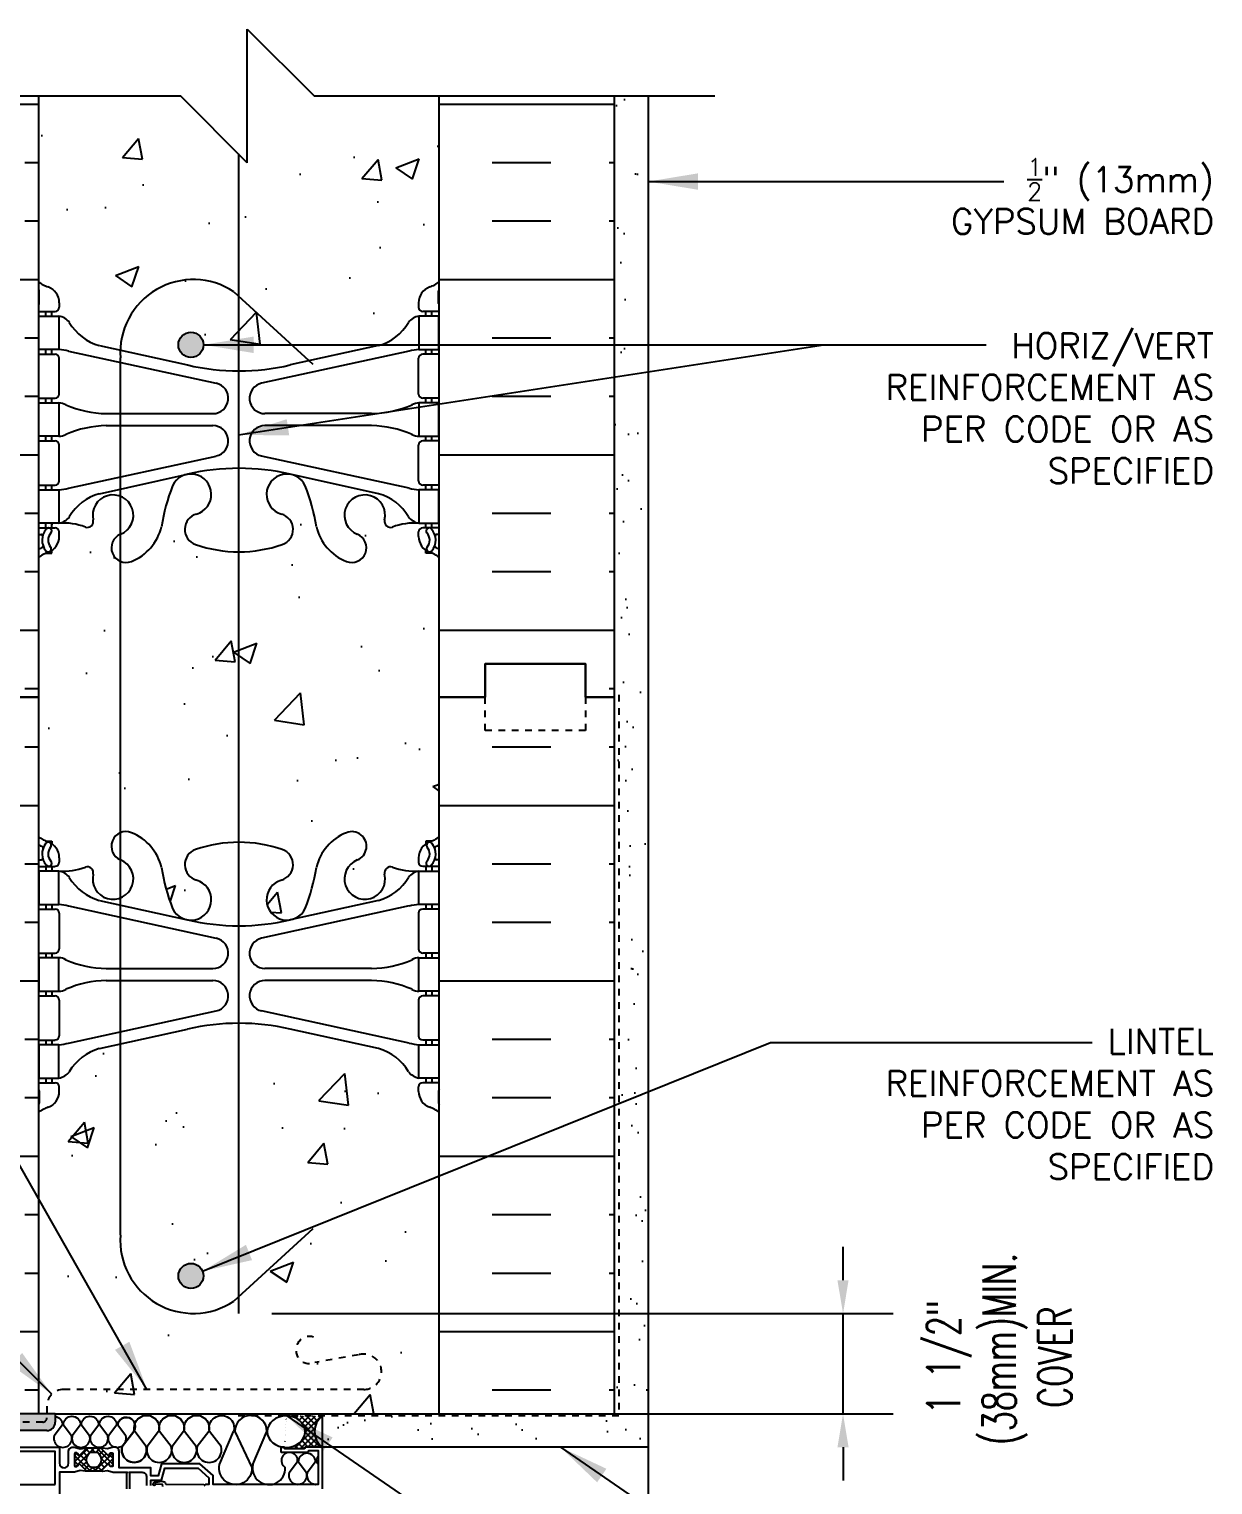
# Model space of a CAD drawing. Header units: inches. Extents: x 2794 to 3003, y 375 to 415.
# Drawn here: x 2805.12 to 2822.85, y 393.24 to 415.03 of the extents above; entities that cross this region are included whole.
import ezdxf

# ---------------------------------------------------------------- set-up
doc = ezdxf.new("R2010")
doc.units = ezdxf.units.IN
doc.header["$LTSCALE"] = 0.5
doc.header["$MEASUREMENT"] = 0
doc.linetypes.add('DASHED2', pattern=[0.375, 0.25, -0.125])
doc.linetypes.add('HIDDEN2', pattern=[0.1875, 0.125, -0.0625])
doc.layers.get('Defpoints').update_dxf_attribs({"linetype": 'CONTINUOUS'})
for name, color, linetype in [('HATCH', 12, 'CONTINUOUS'), ('LINE18', 9, 'CONTINUOUS'), ('line25', 2, 'CONTINUOUS'), ('LINE50', 5, 'CONTINUOUS'), ('LINE65', 3, 'CONTINUOUS'), ('LINE9', 9, 'CONTINUOUS'), ('TEXT', 4, 'CONTINUOUS'), ('Web_Edge', 9, 'CONTINUOUS')]:
    doc.layers.add(name, color=color, linetype=linetype)
doc.styles.add('DIM', font='romans.shx', dxfattribs={"width": 0.7})
doc.styles.get("Standard").update_dxf_attribs({"font": 'romans.shx'})
doc.dimstyles.new('ext_12', dxfattribs={"dimscale": 12, "dimtxt": 0.09375, "dimasz": 0.09375, "dimexe": 0.09375, "dimexo": 0.0625, "dimgap": 0.0625, "dimtad": 1, "dimdec": 1, "dimzin": 3, "dimdsep": 46, "dimlunit": 4, "dimtxsty": 'DIM', "dimcen": 0.09, "dimdle": 0.09375, "dimclrt": 4, "dimadec": 0, "dimazin": 0, "dimtfac": 1, "dimtdec": 1, "dimtmove": 2, "dimatfit": 3, "dimfxl": 1, "dimfrac": 2, "dimtolj": 1, "dimtzin": 0, "dimarcsym": 0})
doc.dimstyles.new('ext_8', dxfattribs={"dimscale": 8, "dimtxt": 0.09375, "dimasz": 0.09375, "dimexe": 0.09375, "dimexo": 0.0625, "dimgap": 0.0625, "dimtad": 1, "dimdec": 1, "dimzin": 3, "dimdsep": 46, "dimlunit": 4, "dimtxsty": 'DIM', "dimcen": 0.09, "dimdle": 0.09375, "dimclrt": 4, "dimadec": 0, "dimazin": 0, "dimtfac": 1, "dimtdec": 1, "dimtmove": 2, "dimatfit": 3, "dimfxl": 1, "dimfrac": 2, "dimtolj": 1, "dimtzin": 0, "dimarcsym": 0})
pattern_1 = [(0, (-0.1924, -16.5897), (0, 2.625), []), (0, (-0.1924, -15.7147), (0, 2.625), [0.875, -0.875]), (0, (-0.1924, -14.8397), (0, 2.625), [0.875, -0.875])]

# ---------------------------------------------------------------- blocks, each defined once
blk = doc.blocks.new('*D2')
at = {"layer": 'Defpoints', "color": 0, "transparency": 16777216}
for p in [(2808.259, 395.804), (2817.311, 395.804), (2811.328, 394.304)]:
    blk.add_point(p, dxfattribs=at)
at = {"layer": 'TEXT', "color": 0, "lineweight": -2, "transparency": 16777216}
for p, q in [((2817.311, 396.304), (2817.311, 396.804)), ((2808.759, 395.804), (2818.061, 395.804)), ((2817.311, 394.304), (2817.311, 395.804)), ((2811.828, 394.304), (2818.061, 394.304)), ((2817.311, 393.804), (2817.311, 393.304))]:
    blk.add_line(p, q, dxfattribs=at)
at = {"layer": 'TEXT', "color": 0, "transparency": 16777216}
for points in [[(2817.227, 396.304), (2817.394, 396.304), (2817.311, 395.804)], [(2817.227, 393.804), (2817.394, 393.804), (2817.311, 394.304)]]:
    blk.add_solid(points, dxfattribs=at)
at = {"layer": 'TEXT', "color": 4, "transparency": 16777216, "insert": (2819.649, 395.152), "char_height": 0.5, "attachment_point": 5, "rotation": 90, "style": 'DIM'}
blk.add_mtext('\\A1;1 1/2" \\P (38mm)MIN. \\PCOVER', dxfattribs=at)

msp = doc.modelspace()

# ---------------------------------------------------------------- hatches: boundary and pattern name
at = {"layer": 'HATCH'}
h = msp.add_hatch(dxfattribs=at)
h.set_pattern_fill('AR-CONC', color=256, scale=0.5)
h.set_pattern_definition([(50, (0, 0), (3.586301, -0.3137607), [0.375, -4.125]), (355, (0, 0), (-0.6937567, 3.7609607), [0.3, -3.3]), (100.45144, (0.299, -0.026), (2.8925442, 3.4472), [0.318701, -3.5057106]), (46.1842, (0, 1), (5.3362067, -0.8275964), [0.5625, -6.1875]), (96.63564, (0.4447, 0.931), (4.67331, 4.870593), [0.478052, -5.258569]), (351.18416, (0, 1), (4.67331, 4.870593), [0.45, -4.95]), (21, (0.5, 0.75), (2.9845353, -2.0130945), [0.375, -4.125]), (326, (0.5, 0.75), (1.2165767, 3.62575), [0.3, -3.3]), (71.45144, (0.7487, 0.5822), (4.201112, 1.6126558), [0.318701, -3.5057106]), (37.5, (0, 0), (0.0607993, 1.66446927), [0, -3.26, 0, -3.35, 0, -3.3125]), (7.5, (0, 0), (1.3153477, 1.9720586), [0, -1.91, 0, -3.185, 0, -1.2625]), (327.5, (-1.115, 0), (2.6691122, -0.11277436), [0, -1.25, 0, -3.9, 0, -5.175]), (317.5, (-1.615, 0), (2.9159308, 0.500525), [0, -1.625, 0, -2.59, 0, -3.675])])
h.paths.add_polyline_path([(2811.266, 398.816, 0.082415), (2811.122, 398.895, -0.317837), (2810.956, 399.13), (2810.956, 399.198, -0.414214), (2811.018, 399.26), (2811.066, 399.26), (2811.066, 399.33), (2810.961, 399.33, -0.188973), (2810.805, 399.425, 0.196323), (2810.356, 399.771), (2809.034, 400.062, 0.057795), (2808.266, 400.151, 0.057795), (2807.498, 400.062), (2806.176, 399.771, 0.196323), (2805.727, 399.425, -0.188973), (2805.571, 399.33), (2805.466, 399.33), (2805.466, 399.26), (2805.513, 399.26, -0.414214), (2805.576, 399.198), (2805.576, 399.13, -0.317837), (2805.409, 398.895, 0.082415), (2805.266, 398.816), (2805.266, 394.304), (2805.516, 394.304), (2811.266, 394.304)])
h.paths.add_polyline_path([(2811.266, 405.034), (2811.266, 407.123, 0.064398), (2811.156, 407.189), (2811.066, 407.189), (2811.066, 407.231, -0.249069), (2810.956, 407.438), (2810.956, 407.506, -0.414214), (2811.018, 407.568), (2811.066, 407.568), (2811.066, 407.638), (2810.961, 407.638, 0.10046), (2810.567, 407.581, -0.601435), (2810.447, 407.686, 2.182095), (2810.037, 407.473, -1), (2809.874, 407.064, -0.24438), (2809.426, 407.585, 0.053157), (2809.26, 408.199, 1.553132), (2808.901, 407.775, -0.735593), (2808.914, 407.317, -0.082755), (2808.266, 407.209, -0.082755), (2807.617, 407.317, -0.735593), (2807.63, 407.775, 1.553132), (2807.272, 408.199, 0.053157), (2807.106, 407.585, -0.24438), (2806.657, 407.064, -1), (2806.494, 407.473, 2.182095), (2806.084, 407.686, -0.601435), (2805.964, 407.581, 0.10046), (2805.571, 407.638), (2805.466, 407.638), (2805.466, 407.568), (2805.513, 407.568, -0.414214), (2805.576, 407.506), (2805.576, 407.438, -0.249069), (2805.466, 407.231), (2805.466, 407.189), (2805.376, 407.189, 0.064398), (2805.266, 407.123), (2805.266, 405.034), (2805.266, 402.945, 0.064398), (2805.376, 402.879), (2805.466, 402.879), (2805.466, 402.837, -0.249069), (2805.576, 402.63), (2805.576, 402.563, -0.414214), (2805.513, 402.5), (2805.466, 402.5), (2805.466, 402.43), (2805.571, 402.43, 0.10046), (2805.964, 402.488, -0.601435), (2806.084, 402.383, 2.182095), (2806.494, 402.596, -1), (2806.657, 403.004, -0.24438), (2807.106, 402.483, 0.053157), (2807.272, 401.869, 1.553132), (2807.63, 402.294, -0.735593), (2807.617, 402.752, -0.082755), (2808.266, 402.86, -0.082755), (2808.914, 402.752, -0.735593), (2808.901, 402.294, 1.553132), (2809.26, 401.869, 0.053157), (2809.426, 402.483, -0.24438), (2809.874, 403.004, -1), (2810.037, 402.596, 2.182095), (2810.447, 402.383, -0.601435), (2810.567, 402.488, 0.10046), (2810.961, 402.43), (2811.066, 402.43), (2811.066, 402.5), (2811.018, 402.5, -0.414214), (2810.956, 402.563), (2810.956, 402.63, -0.249069), (2811.066, 402.837), (2811.066, 402.879), (2811.156, 402.879, 0.064398), (2811.266, 402.945)])
h.paths.add_polyline_path([(2811.266, 414.034), (2809.391, 414.034), (2808.391, 415.034), (2808.391, 413.034), (2807.391, 414.034), (2805.266, 414.034), (2805.266, 411.253, 0.082415), (2805.409, 411.174, -0.317837), (2805.576, 410.938), (2805.576, 410.871, -0.414214), (2805.513, 410.808), (2805.466, 410.808), (2805.466, 410.738), (2805.571, 410.738, -0.188973), (2805.727, 410.643, 0.196323), (2806.176, 410.297), (2807.498, 410.006, 0.057795), (2808.266, 409.917, 0.057795), (2809.034, 410.006), (2810.356, 410.297, 0.196323), (2810.805, 410.643, -0.188973), (2810.961, 410.738), (2811.066, 410.738), (2811.066, 410.808), (2811.018, 410.808, -0.414214), (2810.956, 410.871), (2810.956, 410.938, -0.317837), (2811.122, 411.174, 0.082415), (2811.266, 411.253)])
h = msp.add_hatch(dxfattribs=at)
h.set_pattern_fill('AR-SAND', color=256, scale=0.05)
h.set_pattern_definition([(37.5, (0, 0), (-0.003149668, 0.0963411885), [0, -0.076, 0, -0.085, 0, -0.08125]), (7.5, (0, 0), (0.088488835, 0.141107303), [0, -0.041, 0, -0.0685, 0, -0.02625]), (327.5, (-0.0615, 0), (0.155707093, 0.0002829527), [0, -0.025, 0, -0.09, 0, -0.1175]), (317.5, (-0.0615, 0), (0.15030633, 0.043883778), [0, -0.0125, 0, -0.059, 0, -0.0675])])
h.paths.add_polyline_path([(2802.516, 414.034), (2802.391, 414.034), (2802.391, 394.054), (2805.391, 394.054, 0.414214), (2805.516, 394.179), (2805.516, 394.304), (2805.391, 394.304), (2805.391, 394.242, -0.414214), (2805.328, 394.179), (2802.516, 394.179)])
h.paths.add_polyline_path([(2802.641, 405.034), (2802.641, 414.034), (2802.516, 414.034), (2802.516, 394.179), (2805.328, 394.179, 0.414214), (2805.391, 394.242), (2805.391, 394.304), (2805.266, 394.304), (2802.641, 394.304)], flags=17)
h = msp.add_hatch(dxfattribs=at)
h.set_pattern_fill('INSUL', color=256, scale=7, style=0)
h.set_pattern_definition(pattern_1)
h.paths.add_polyline_path([(2802.641, 405.034), (2803.078, 405.034), (2803.078, 405.534), (2804.578, 405.534), (2804.578, 405.034), (2805.266, 405.034), (2805.266, 410.945, -0.268005), (2805.276, 410.928), (2805.276, 411.114), (2805.276, 411.114, 0.267087), (2805.266, 411.131), (2805.266, 414.034), (2802.641, 414.034)])
h.paths.add_polyline_path([(2811.266, 405.034), (2811.516, 405.034), (2811.953, 405.034), (2811.953, 405.534), (2813.453, 405.534), (2813.453, 405.034), (2813.891, 405.034), (2813.891, 414.034), (2811.266, 414.034), (2811.266, 411.097, -0.268005), (2811.256, 411.114), (2811.256, 410.928), (2811.256, 410.928, 0.26755), (2811.266, 410.911)])
h = msp.add_hatch(dxfattribs=at)
h.set_pattern_fill('AR-SAND', color=256, scale=0.5)
h.set_pattern_definition([(37.5, (85.1276, -147.0839), (-0.03149668, 0.96341188), [0, -0.76, 0, -0.85, 0, -0.8125]), (7.5, (85.1276, -147.0839), (0.88488835, 1.41107303), [0, -0.41, 0, -0.685, 0, -0.2625]), (327.5, (84.5126, -147.0839), (1.55707093, 0.00282953), [0, -0.25, 0, -0.9, 0, -1.175]), (317.5, (84.5126, -147.0839), (1.5030633, 0.4388378), [0, -0.125, 0, -0.59, 0, -0.675])])
h.paths.add_polyline_path([(2814.391, 394.304), (2813.891, 394.304), (2809.516, 394.304), (2809.516, 393.805), (2814.391, 393.804)])
h.paths.add_polyline_path([(2814.391, 414.034), (2813.891, 414.034), (2813.891, 405.034), (2813.891, 395.804), (2813.891, 394.304), (2814.391, 394.304)])
h = msp.add_hatch(dxfattribs=at)
h.set_pattern_fill('INSUL', color=256, scale=7, style=0)
h.set_pattern_definition(pattern_1)
edge = h.paths.add_edge_path()
edge.add_arc((2805.256, 398.954), 0.02, 0, 60.012, ccw=False)
edge.add_line((2805.276, 398.954), (2805.276, 399.14))
edge.add_line((2805.276, 399.14), (2805.276, 399.14))
edge.add_arc((2805.256, 399.14), 0.02, 0.1945, 60.012)
edge.add_line((2805.266, 399.158), (2805.266, 405.034))
edge.add_line((2805.266, 405.034), (2804.578, 405.034))
edge.add_line((2804.578, 405.034), (2804.578, 404.534))
edge.add_line((2804.578, 404.534), (2803.078, 404.534))
edge.add_line((2803.078, 404.534), (2803.078, 405.034))
edge.add_line((2803.078, 405.034), (2802.641, 405.034))
edge.add_line((2802.641, 405.034), (2802.641, 394.304))
edge.add_line((2802.641, 394.304), (2805.266, 394.304))
edge.add_line((2805.266, 394.304), (2805.266, 398.972))
edge = h.paths.add_edge_path()
edge.add_line((2813.891, 405.034), (2813.453, 405.034))
edge.add_line((2813.453, 405.034), (2813.453, 404.534))
edge.add_line((2813.453, 404.534), (2811.953, 404.534))
edge.add_line((2811.953, 404.534), (2811.953, 405.034))
edge.add_line((2811.953, 405.034), (2811.516, 405.034))
edge.add_line((2811.516, 405.034), (2811.266, 405.034))
edge.add_line((2811.266, 405.034), (2811.266, 399.123))
edge.add_arc((2811.276, 399.14), 0.02, 180, 240.012, ccw=False)
edge.add_line((2811.256, 399.14), (2811.256, 398.954))
edge.add_line((2811.256, 398.954), (2811.256, 398.954))
edge.add_arc((2811.276, 398.954), 0.02, 180.2465, 240.012)
edge.add_line((2811.266, 398.937), (2811.266, 394.304))
edge.add_line((2811.266, 394.304), (2813.891, 394.304))
edge.add_line((2813.891, 394.304), (2813.891, 405.034))
h = msp.add_hatch(dxfattribs=at)
h.set_pattern_fill('ANSI37', color=256, scale=0.5)
h.set_pattern_definition([(45, (85.127623, -147.08387), (-0.0441941738, 0.0441941738), []), (135, (85.127623, -147.08387), (-0.0441941738, -0.0441941738), [])])
edge = h.paths.add_edge_path()
edge.add_line((2809.516, 394.273), (2808.981, 394.273))
edge.add_ellipse((2808.973, 394.038), major_axis=(0.283, 0), ratio=0.833647, start_angle=623.083, end_angle=808.4859, ccw=False)
edge.add_arc((2808.936, 393.795), 0.01, 0, 68.9308, ccw=False)
edge.add_line((2808.946, 393.795), (2808.946, 393.79))
edge.add_arc((2808.956, 393.79), 0.01, 180, 270)
edge.add_line((2808.956, 393.78), (2809.241, 393.78))
edge.add_arc((2809.241, 393.79), 0.01, 270, 360)
edge.add_line((2809.251, 393.79), (2809.251, 393.795))
edge.add_arc((2809.261, 393.795), 0.01, 90, 180, ccw=False)
edge.add_line((2809.261, 393.805), (2809.516, 393.805))
edge.add_arc((2809.694, 394.039), 0.295, 127.3217, 232.6783, ccw=False)
h = msp.add_hatch(dxfattribs=at)
h.set_pattern_fill('ANSI37', color=256, scale=0.5, style=0)
h.set_pattern_definition([(45, (85.127623, -127.813083), (-0.0441941738, 0.0441941738), []), (135, (85.127623, -127.813083), (-0.0441941738, -0.0441941738), [])])
h.paths.add_polyline_path([(2805.771, 392.645), (2805.771, 392.399, -0.973119), (2805.581, 392.393), (2805.581, 392.645, -1.00028)])
h.paths.add_polyline_path([(2805.588, 392.522, 1), (2805.763, 392.522, 1)], flags=16)
h.paths.add_polyline_path([(2806.942, 392.304), (2807.066, 392.304, -0.392741), (2807.047, 392.278), (2806.771, 392.167), (2806.771, 392.272, 0.314564), (2806.825, 392.615), (2806.829, 392.642), (2806.855, 392.642, -0.149443), (2806.958, 392.523), (2806.958, 392.522, 0.192913), (2806.966, 392.501, -0.089226), (2806.98, 392.407), (2806.961, 392.404, 0.315299), (2806.959, 392.401)])
h.paths.add_polyline_path([(2806.304, 393.683, 0.772598), (2806.329, 393.698, -0.343149), (2806.333, 393.709), (2806.35, 393.718, -0.131652), (2806.354, 393.719), (2806.372, 393.719, -0.414214), (2806.38, 393.711), (2806.38, 393.522, -0.414214), (2806.372, 393.514), (2806.354, 393.514, -0.131652), (2806.35, 393.515), (2806.333, 393.525, -0.343149), (2806.329, 393.536, 0.772598), (2806.304, 393.551), (2806.196, 393.443), (2805.99, 393.443), (2805.882, 393.551, 0.772598), (2805.857, 393.536, -0.343149), (2805.853, 393.525), (2805.837, 393.515, -0.131652), (2805.833, 393.514), (2805.814, 393.514, -0.414214), (2805.806, 393.522), (2805.806, 393.711, -0.414214), (2805.814, 393.719), (2805.833, 393.719, -0.131652), (2805.837, 393.718), (2805.853, 393.709, -0.343149), (2805.857, 393.698, 0.772598), (2805.882, 393.683), (2805.99, 393.79), (2806.196, 393.79)])
h.paths.add_polyline_path([(2806.121, 393.502), (2806.066, 393.502, -0.323848), (2806.009, 393.543, -0.326502), (2806.009, 393.691, -0.323848), (2806.066, 393.732), (2806.121, 393.732, -0.323848), (2806.178, 393.691, -0.326502), (2806.178, 393.543, -0.323848)], flags=16)
at = {"layer": 'LINE65'}
for points in [[(2807.735, 410.308, 1), (2807.36, 410.308, 1)], [(2807.735, 396.368, 1), (2807.36, 396.368, 1)]]:
    msp.add_hatch(color=256, dxfattribs=at).paths.add_polyline_path(points)

# ---------------------------------------------------------------- linework, layer by layer
at = {"layer": 'HATCH'}
for p, q in [((2810.351, 408.076), (2810.351, 408.076)), ((2808.476, 393.544), (2808.686, 394.041)), ((2806.221, 393.79), (2805.966, 393.79)), ((2814.391, 393.804), (2814.391, 387.981)), ((2806.221, 393.443), (2805.966, 393.443)), ((2809.142, 393.584), (2809.018, 393.421)), ((2809.278, 393.421), (2809.153, 393.584)), ((2809.413, 393.584), (2809.289, 393.421)), ((2809.451, 393.548), (2809.424, 393.584))]:
    msp.add_line(p, q, dxfattribs=at)
at = {"layer": 'HATCH', "color": 4, "linetype": 'DASHED2', "ltscale": 0.5}
for p, q in [((2813.953, 405.068), (2813.953, 394.273)), ((2813.953, 394.273), (2808.236, 394.273))]:
    msp.add_line(p, q, dxfattribs=at)
at = {"layer": 'HATCH', "linetype": 'HIDDEN2'}
msp.add_line((2805.266, 394.601), (2805.266, 394.601), dxfattribs=at)
msp.add_line((2805.266, 394.601), (2805.266, 394.601), dxfattribs=at)
at = {"layer": 'HATCH'}
for points in [[(2805.516, 394.266, -0.367714), (2805.625, 394.138), (2805.5, 393.975, 1.33151), (2805.76, 393.975), (2805.635, 394.138)], [(2805.635, 394.138, -1), (2805.895, 394.138), (2805.771, 393.975, 1.33151), (2806.031, 393.975), (2805.906, 394.137)], [(2805.906, 394.137, -1), (2806.166, 394.137), (2806.042, 393.975, 1.33151), (2806.301, 393.975), (2806.177, 394.137)], [(2806.177, 394.137, -1), (2806.436, 394.137), (2806.312, 393.975, 1.33151), (2806.572, 393.975), (2806.447, 394.137)], [(2806.877, 393.816, -1.33151), (2806.518, 393.816), (2806.69, 394.041, 1.253869), (2806.447, 394.137, -1.253869), (2806.69, 394.041), (2806.518, 393.816, 1.33151), (2806.877, 393.816), (2806.705, 394.041, -1.33151), (2807.064, 394.041), (2806.892, 393.816, 1.33151), (2807.252, 393.816), (2807.079, 394.041, -1.33151), (2807.438, 394.041), (2807.266, 393.816, 1.33151), (2807.626, 393.816), (2807.453, 394.041, -1.33151), (2807.813, 394.041), (2807.641, 393.816, 1.33151), (2808, 393.816), (2807.827, 394.04, -1.33151), (2808.187, 394.04)], [(2808.686, 394.041, 1), (2808.206, 394.041), (2808.461, 393.502, -1.151765), (2807.976, 393.544), (2808.187, 394.04)]]:
    msp.add_lwpolyline(points, format="xyb", dxfattribs=at)
msp.add_lwpolyline([(2806.173, 393.533, -0.273456), (2806.121, 393.502), (2806.066, 393.502, -0.273456), (2806.013, 393.533), (2806, 393.557, -0.256981), (2806, 393.677), (2806.013, 393.701, -0.273456), (2806.066, 393.732), (2806.121, 393.732, -0.273456), (2806.173, 393.701), (2806.186, 393.677, -0.256981), (2806.186, 393.557)], format="xyb", close=True, dxfattribs=at)
for centre, radius, start, end in [((2809.023, 393.606), 0.121, 349.4822, 238.7664), ((2809.283, 393.584), 0.13, 0, 180), ((2809.553, 393.584), 0.13, 142.3016, 180), ((2808.715, 393.489), 0.246, 167.0097, 3.1474), ((2809.148, 393.383), 0.135, 163.8151, 16.1849), ((2809.418, 393.383), 0.135, 163.8151, 283.7578)]:
    msp.add_arc(centre, radius, start, end, dxfattribs=at)
at = {"layer": 'LINE18'}
for points in [[(2804.516, 393.804), (2805.581, 393.804), (2805.581, 393.563, 1), (2805.716, 393.563), (2805.716, 393.746, -0.414214), (2805.774, 393.804), (2805.796, 393.804, -0.065543), (2805.803, 393.804), (2805.888, 393.781), (2805.965, 393.79, -0.713293), (2805.973, 393.773), (2805.882, 393.683, -0.772598), (2805.857, 393.698, 0.343149), (2805.853, 393.709), (2805.837, 393.718, 0.131652), (2805.833, 393.719), (2805.814, 393.719, 0.414214), (2805.806, 393.711), (2805.806, 393.522, 0.414214), (2805.814, 393.514), (2805.833, 393.514, 0.131652), (2805.837, 393.515), (2805.853, 393.525, 0.343149), (2805.857, 393.536, -0.772598), (2805.882, 393.551), (2805.973, 393.461, -0.713293), (2805.965, 393.444), (2805.888, 393.453), (2805.803, 393.43, -0.065543), (2805.796, 393.429), (2805.581, 393.429), (2805.581, 392.794)], [(2809.516, 393.18), (2809.516, 393.805), (2809.261, 393.805, 0.414214), (2809.251, 393.795), (2809.251, 393.79, -0.414214), (2809.241, 393.78), (2808.956, 393.78, -0.414214), (2808.946, 393.79), (2808.946, 393.795, 0.414214), (2808.936, 393.805), (2808.901, 393.805, 0.414214), (2808.891, 393.795), (2808.891, 393.74, 0.414214), (2808.901, 393.73), (2809.296, 393.73, 0.414214), (2809.306, 393.74), (2809.306, 393.745, -0.414214), (2809.316, 393.755), (2809.451, 393.755), (2809.451, 393.245), (2807.882, 393.245), (2807.882, 393.379), (2807.679, 393.553), (2807.106, 393.553), (2807.059, 393.377), (2806.945, 393.377), (2806.945, 393.494), (2806.471, 393.494), (2806.471, 393.746, 0.414214), (2806.413, 393.804), (2806.39, 393.804, 0.065543), (2806.383, 393.804), (2806.299, 393.781), (2806.222, 393.79, 0.713293), (2806.213, 393.773), (2806.304, 393.683, 0.772598), (2806.329, 393.698, -0.343149), (2806.333, 393.709), (2806.35, 393.718, -0.131652), (2806.354, 393.719), (2806.372, 393.719, -0.414214), (2806.38, 393.711), (2806.38, 393.522, -0.414214), (2806.372, 393.514), (2806.354, 393.514, -0.131652), (2806.35, 393.515), (2806.333, 393.525, -0.343149), (2806.329, 393.536, 0.772598), (2806.304, 393.551), (2806.213, 393.461, 0.713293), (2806.222, 393.444), (2806.299, 393.453), (2806.383, 393.43, 0.065543), (2806.39, 393.429), (2806.592, 393.429), (2806.582, 393.412), (2806.582, 393.18)], [(2806.632, 393.18), (2806.632, 393.412), (2806.622, 393.429), (2806.818, 393.429, -0.414214), (2806.88, 393.367), (2806.88, 393.23)], [(2806.945, 393.23), (2806.945, 393.312), (2807.109, 393.312), (2807.156, 393.488), (2807.656, 393.488), (2807.817, 393.347), (2807.817, 393.245), (2807.765, 393.245, 0.36397), (2807.755, 393.236)], [(2807.128, 393.214), (2807.12, 393.248), (2807.012, 393.249), (2807.012, 393.244, -1), (2806.982, 393.245), (2806.982, 393.251, -0.372719), (2807.008, 393.28), (2807.029, 393.283), (2807.114, 393.294, -0.380036), (2807.169, 393.257), (2807.17, 393.252), (2807.739, 393.244, -0.457705), (2807.753, 393.227)]]:
    msp.add_lwpolyline(points, format="xyb", dxfattribs=at)
msp.add_lwpolyline([(2805.516, 393.244), (2805.516, 393.739), (2804.581, 393.739), (2804.581, 393.244)], close=True, dxfattribs=at)
at = {"layer": 'line25'}
for p, q in [((2805.266, 414.034), (2805.266, 405.034)), ((2811.266, 405.034), (2811.266, 414.034)), ((2805.266, 405.034), (2805.266, 394.304)), ((2811.266, 394.304), (2811.266, 405.034))]:
    msp.add_line(p, q, dxfattribs=at)
at = {"layer": 'line25', "color": 12}
msp.add_arc((2809.694, 394.039), 0.295, 127.3217, 232.6783, dxfattribs=at)
at = {"layer": 'line25', "color": 12, "extrusion": (0, 0, -1)}
msp.add_ellipse((2808.973, 394.038), major_axis=(0.283, 0), ratio=0.833647, start_param=-10.995574, end_param=-4.712389, dxfattribs=at)
at = {"layer": 'LINE50'}
for p, q in [((2813.891, 405.034), (2813.891, 414.034)), ((2811.953, 405.034), (2811.953, 405.534)), ((2811.953, 405.534), (2813.453, 405.534)), ((2813.453, 405.534), (2813.453, 405.034)), ((2804.578, 405.034), (2805.266, 405.034)), ((2805.266, 405.034), (2804.578, 405.034)), ((2811.266, 405.034), (2811.516, 405.034)), ((2811.516, 405.034), (2811.953, 405.034)), ((2813.453, 405.034), (2813.891, 405.034)), ((2805.266, 394.304), (2802.641, 394.304))]:
    msp.add_line(p, q, dxfattribs=at)
at = {"layer": 'LINE50', "linetype": 'DASHED2', "ltscale": 0.5}
for p, q in [((2810.058, 395.187), (2809.403, 395.071)), ((2810.137, 394.67), (2805.641, 394.67)), ((2805.391, 394.42), (2805.391, 394.242)), ((2805.328, 394.179), (2802.516, 394.179))]:
    msp.add_line(p, q, dxfattribs=at)
at = {"layer": 'LINE50'}
msp.add_lwpolyline([(2813.891, 394.304), (2813.891, 405.034), (2813.453, 405.034), (2813.453, 405.534), (2811.953, 405.534), (2811.953, 405.034), (2811.516, 405.034), (2811.266, 405.034)], dxfattribs=at)
at = {"layer": 'LINE50', "linetype": 'DASHED2', "ltscale": 0.5}
for centre, radius, start, end in [((2809.324, 395.259), 0.204, 72.8192, 292.639), ((2810.136, 394.934), 0.265, 270.1839, 107.2292), ((2805.641, 394.42), 0.25, 90, 180), ((2805.328, 394.242), 0.0625, 270, 0)]:
    msp.add_arc(centre, radius, start, end, dxfattribs=at)
at = {"layer": 'LINE65'}
for p, q in [((2808.259, 413.166), (2808.259, 395.804)), ((2808.191, 411.101), (2809.37, 410.017)), ((2806.492, 396.981), (2806.492, 410.111)), ((2809.37, 397.075), (2808.191, 395.991))]:
    msp.add_line(p, q, dxfattribs=at)
for centre in [(2807.547, 410.308), (2807.547, 396.368)]:
    msp.add_circle(centre, 0.188, dxfattribs=at)
for centre, start, end in [((2807.584, 410.19), 56.3696, 184.0932), ((2807.584, 396.902), 175.9068, 303.6304)]:
    msp.add_arc(centre, 1.095, start, end, dxfattribs=at)
at = {"layer": 'LINE9'}
for p, q in [((2808.391, 413.034), (2808.391, 415.034)), ((2808.391, 415.034), (2809.391, 414.034)), ((2801.391, 414.034), (2807.391, 414.034)), ((2808.391, 413.034), (2807.391, 414.034)), ((2809.391, 414.034), (2815.391, 414.034)), ((2814.391, 414.034), (2814.391, 393.804)), ((2805.516, 394.304), (2805.266, 394.304)), ((2805.516, 394.304), (2813.891, 394.304)), ((2805.516, 394.304), (2805.516, 394.179)), ((2809.516, 393.805), (2809.516, 394.304)), ((2813.891, 394.304), (2814.391, 394.304)), ((2805.391, 394.054), (2802.391, 394.054)), ((2814.391, 393.804), (2809.516, 393.804))]:
    msp.add_line(p, q, dxfattribs=at)
at = {"layer": 'LINE9', "linetype": 'DASHED2', "ltscale": 0.15}
msp.add_lwpolyline([(2813.453, 405.034), (2813.453, 405.034), (2813.453, 404.534), (2811.953, 404.534), (2811.953, 405.034), (2811.953, 405.034)], dxfattribs=at)
at = {"layer": 'LINE9'}
msp.add_arc((2805.391, 394.179), 0.125, 270, 0, dxfattribs=at)
at = {"layer": 'Web_Edge'}
for p, q in [((2805.276, 410.928), (2805.276, 411.114)), ((2811.256, 410.928), (2811.256, 411.114)), ((2805.576, 410.938), (2805.576, 410.871)), ((2810.956, 410.938), (2810.956, 410.871)), ((2805.266, 410.808), (2805.513, 410.808)), ((2805.376, 410.738), (2805.376, 410.808)), ((2805.466, 410.738), (2805.466, 410.808)), ((2811.266, 410.808), (2811.018, 410.808)), ((2811.066, 410.738), (2811.066, 410.808)), ((2811.156, 410.738), (2811.156, 410.808)), ((2805.266, 410.168), (2805.513, 410.168)), ((2805.376, 410.168), (2805.376, 410.238)), ((2805.466, 410.168), (2805.466, 410.238)), ((2805.715, 410.214), (2807.926, 409.733)), ((2806.176, 410.297), (2807.498, 410.006)), ((2810.817, 410.214), (2808.605, 409.733)), ((2810.356, 410.297), (2809.034, 410.006)), ((2811.266, 410.168), (2811.018, 410.168)), ((2811.066, 410.168), (2811.066, 410.238)), ((2811.156, 410.168), (2811.156, 410.238)), ((2805.576, 409.571), (2805.576, 410.106)), ((2810.956, 409.571), (2810.956, 410.106)), ((2805.266, 409.508), (2805.513, 409.508)), ((2805.376, 409.438), (2805.376, 409.508)), ((2805.466, 409.438), (2805.466, 409.508)), ((2811.266, 409.508), (2811.018, 409.508)), ((2811.066, 409.438), (2811.066, 409.508)), ((2811.156, 409.438), (2811.156, 409.508)), ((2806.28, 409.278), (2807.877, 409.278)), ((2806.28, 409.098), (2807.877, 409.098)), ((2810.251, 409.278), (2808.655, 409.278)), ((2810.251, 409.098), (2808.655, 409.098)), ((2805.266, 408.868), (2805.513, 408.868)), ((2805.376, 408.868), (2805.376, 408.938)), ((2805.466, 408.868), (2805.466, 408.938)), ((2811.266, 408.868), (2811.018, 408.868)), ((2811.066, 408.868), (2811.066, 408.938)), ((2811.156, 408.868), (2811.156, 408.938)), ((2805.576, 408.271), (2805.576, 408.806)), ((2805.715, 408.162), (2807.926, 408.643)), ((2810.817, 408.162), (2808.605, 408.643)), ((2810.956, 408.271), (2810.956, 408.806)), ((2805.266, 408.208), (2805.513, 408.208)), ((2805.376, 408.138), (2805.376, 408.208)), ((2805.466, 408.138), (2805.466, 408.208)), ((2806.176, 408.079), (2807.498, 408.37)), ((2810.356, 408.079), (2809.034, 408.37)), ((2811.266, 408.208), (2811.018, 408.208)), ((2811.066, 408.138), (2811.066, 408.208)), ((2811.156, 408.138), (2811.156, 408.208)), ((2805.266, 407.568), (2805.513, 407.568)), ((2805.376, 407.568), (2805.376, 407.638)), ((2805.466, 407.568), (2805.466, 407.638)), ((2811.266, 407.568), (2811.018, 407.568)), ((2811.066, 407.568), (2811.066, 407.638)), ((2811.156, 407.568), (2811.156, 407.638)), ((2805.266, 407.468), (2805.308, 407.468)), ((2805.576, 407.438), (2805.576, 407.506)), ((2810.956, 407.438), (2810.956, 407.506)), ((2811.266, 407.468), (2811.224, 407.468)), ((2805.376, 407.189), (2805.466, 407.189)), ((2805.466, 407.189), (2805.466, 407.231)), ((2811.066, 407.189), (2811.066, 407.231)), ((2811.156, 407.189), (2811.066, 407.189)), ((2805.376, 402.879), (2805.466, 402.879)), ((2805.466, 402.879), (2805.466, 402.837)), ((2811.156, 402.879), (2811.066, 402.879)), ((2811.066, 402.879), (2811.066, 402.837)), ((2805.266, 402.6), (2805.308, 402.6)), ((2805.576, 402.63), (2805.576, 402.563)), ((2810.956, 402.63), (2810.956, 402.563)), ((2811.266, 402.6), (2811.224, 402.6)), ((2805.266, 402.5), (2805.513, 402.5)), ((2805.376, 402.5), (2805.376, 402.43)), ((2805.466, 402.5), (2805.466, 402.43)), ((2811.266, 402.5), (2811.018, 402.5)), ((2811.066, 402.5), (2811.066, 402.43)), ((2811.156, 402.5), (2811.156, 402.43)), ((2805.376, 401.93), (2805.376, 401.86)), ((2805.466, 401.93), (2805.466, 401.86)), ((2805.715, 401.907), (2807.926, 401.425)), ((2806.176, 401.989), (2807.498, 401.699)), ((2810.817, 401.907), (2808.605, 401.425)), ((2810.356, 401.989), (2809.034, 401.699)), ((2811.066, 401.93), (2811.066, 401.86)), ((2811.156, 401.93), (2811.156, 401.86)), ((2805.266, 401.86), (2805.513, 401.86)), ((2805.576, 401.798), (2805.576, 401.263)), ((2810.956, 401.798), (2810.956, 401.263)), ((2811.266, 401.86), (2811.018, 401.86)), ((2805.266, 401.2), (2805.513, 401.2)), ((2805.376, 401.2), (2805.376, 401.13)), ((2805.466, 401.2), (2805.466, 401.13)), ((2811.266, 401.2), (2811.018, 401.2)), ((2811.066, 401.2), (2811.066, 401.13)), ((2811.156, 401.2), (2811.156, 401.13)), ((2806.28, 400.97), (2807.877, 400.97)), ((2810.251, 400.97), (2808.655, 400.97)), ((2805.376, 400.63), (2805.376, 400.56)), ((2805.466, 400.63), (2805.466, 400.56)), ((2806.28, 400.79), (2807.877, 400.79)), ((2810.251, 400.79), (2808.655, 400.79)), ((2811.066, 400.63), (2811.066, 400.56)), ((2811.156, 400.63), (2811.156, 400.56)), ((2805.266, 400.56), (2805.513, 400.56)), ((2805.576, 400.498), (2805.576, 399.963)), ((2810.956, 400.498), (2810.956, 399.963)), ((2811.266, 400.56), (2811.018, 400.56)), ((2805.715, 399.854), (2807.926, 400.336)), ((2810.817, 399.854), (2808.605, 400.336)), ((2806.176, 399.771), (2807.498, 400.062)), ((2810.356, 399.771), (2809.034, 400.062)), ((2805.266, 399.9), (2805.513, 399.9)), ((2805.376, 399.9), (2805.376, 399.83)), ((2805.466, 399.9), (2805.466, 399.83)), ((2811.266, 399.9), (2811.018, 399.9)), ((2811.066, 399.9), (2811.066, 399.83)), ((2811.156, 399.9), (2811.156, 399.83)), ((2805.376, 399.33), (2805.376, 399.26)), ((2805.466, 399.33), (2805.466, 399.26)), ((2811.066, 399.33), (2811.066, 399.26)), ((2811.156, 399.33), (2811.156, 399.26)), ((2805.266, 399.26), (2805.513, 399.26)), ((2805.276, 399.14), (2805.276, 398.954)), ((2805.576, 399.13), (2805.576, 399.198)), ((2810.956, 399.13), (2810.956, 399.198)), ((2811.266, 399.26), (2811.018, 399.26)), ((2811.256, 399.14), (2811.256, 398.954))]:
    msp.add_line(p, q, dxfattribs=at)
for points in [[(2805.271, 410.738), (2805.571, 410.738), (2805.571, 410.238), (2805.271, 410.238)], [(2811.261, 410.738), (2810.961, 410.738), (2810.961, 410.238), (2811.261, 410.238)], [(2805.271, 409.438), (2805.571, 409.438), (2805.571, 408.938), (2805.271, 408.938)], [(2811.261, 409.438), (2810.961, 409.438), (2810.961, 408.938), (2811.261, 408.938)], [(2805.271, 408.138), (2805.571, 408.138), (2805.571, 407.638), (2805.271, 407.638)], [(2811.261, 408.138), (2810.961, 408.138), (2810.961, 407.638), (2811.261, 407.638)], [(2805.271, 401.93), (2805.571, 401.93), (2805.571, 402.43), (2805.271, 402.43)], [(2811.261, 401.93), (2810.961, 401.93), (2810.961, 402.43), (2811.261, 402.43)], [(2805.271, 400.63), (2805.571, 400.63), (2805.571, 401.13), (2805.271, 401.13)], [(2811.261, 400.63), (2810.961, 400.63), (2810.961, 401.13), (2811.261, 401.13)], [(2805.271, 399.33), (2805.571, 399.33), (2805.571, 399.83), (2805.271, 399.83)], [(2811.261, 399.33), (2810.961, 399.33), (2810.961, 399.83), (2811.261, 399.83)]]:
    msp.add_lwpolyline(points, close=True, dxfattribs=at)
for centre, radius, start, end in [((2805.576, 411.645), 0.5, 231.6833, 250.5288), ((2805.576, 411.645), 0.6, 238.8907, 238.927), ((2805.256, 411.114), 0.02, 360, 58.927), ((2805.326, 410.938), 0.25, 0, 70.5288), ((2811.206, 410.938), 0.25, 109.4712, 180), ((2810.956, 411.645), 0.5, 289.4712, 308.3167), ((2811.276, 411.114), 0.02, 121.073, 180), ((2810.956, 411.645), 0.6, 301.073, 301.1093), ((2805.256, 410.928), 0.02, 299.988, 360), ((2805.513, 410.871), 0.0625, 270, 0), ((2811.018, 410.871), 0.0625, 180, 270), ((2811.276, 410.928), 0.02, 180, 240.012), ((2805.528, 410.492), 0.25, 37.2777, 80.0823), ((2806.375, 411.02), 0.75, 210.155, 254.5838), ((2810.156, 411.02), 0.75, 285.4162, 329.845), ((2811.004, 410.492), 0.25, 99.9177, 142.7223), ((2805.513, 410.106), 0.0625, 0, 90), ((2805.48, 409.242), 1, 76.4291, 84.7991), ((2811.051, 409.242), 1, 95.2009, 103.5709), ((2811.018, 410.106), 0.0625, 90, 180), ((2808.266, 413.273), 3.356, 256.7692, 270), ((2808.266, 413.273), 3.356, 270, 283.2308), ((2807.877, 409.508), 0.23, 270, 77.6055), ((2808.655, 409.508), 0.23, 102.3945, 270), ((2805.513, 409.571), 0.0625, 270, 0), ((2811.018, 409.571), 0.0625, 180, 270), ((2805.567, 409.219), 0.219, 60.4937, 88.92), ((2805.567, 409.219), 0.219, 60.4937, 88.92), ((2806.311, 410.878), 1.6, 246.5673, 268.9203), ((2806.311, 410.878), 1.6, 246.5673, 268.9203), ((2810.221, 410.878), 1.6, 271.0797, 293.4327), ((2810.221, 410.878), 1.6, 271.0797, 293.4327), ((2810.965, 409.219), 0.219, 91.08, 119.5063), ((2810.965, 409.219), 0.219, 91.08, 119.5063), ((2806.311, 407.498), 1.6, 91.0797, 113.4327), ((2807.877, 408.868), 0.23, 282.3945, 90), ((2808.655, 408.868), 0.23, 90, 257.6055), ((2810.221, 407.498), 1.6, 66.5673, 88.9203), ((2805.513, 408.806), 0.0625, 0, 90), ((2805.567, 409.157), 0.219, 271.08, 299.5063), ((2810.965, 409.157), 0.219, 240.4937, 268.92), ((2811.018, 408.806), 0.0625, 90, 180), ((2808.266, 405.103), 3.356, 90, 103.2308), ((2808.266, 405.103), 3.356, 76.7692, 90), ((2805.513, 408.271), 0.0625, 270, 0), ((2807.547, 408.068), 0.305, 285.7253, 154.6218), ((2808.984, 408.068), 0.305, 25.3782, 254.2747), ((2811.018, 408.271), 0.0625, 180, 270), ((2805.48, 409.134), 1, 275.2009, 283.5709), ((2806.375, 407.356), 0.75, 105.4162, 149.845), ((2806.381, 407.756), 0.305, 291.8037, 193.3205), ((2810.069, 407.114), 3, 158.8016, 170.9727), ((2806.463, 407.114), 3, 9.0273, 21.1984), ((2810.151, 407.756), 0.305, 346.6795, 248.1963), ((2810.156, 407.356), 0.75, 30.155, 74.5838), ((2811.051, 409.134), 1, 256.4291, 264.7991), ((2807.695, 407.544), 0.24, 105.7253, 251.077), ((2808.836, 407.544), 0.24, 288.923, 74.2747), ((2805.569, 407.383), 0.25, 137.5391, 219.8855), ((2805.418, 407.522), 0.045, 317.5391, 137.5391), ((2805.513, 407.506), 0.0625, 360, 90), ((2805.528, 407.884), 0.25, 279.9177, 322.7223), ((2805.627, 406.64), 1, 70.0933, 93.2121), ((2805.996, 407.665), 0.09, 251.1349, 13.3205), ((2806.381, 407.756), 0.745, 291.8037, 346.7348), ((2810.151, 407.756), 0.745, 193.2652, 248.1963), ((2810.535, 407.665), 0.09, 166.6795, 288.8651), ((2810.905, 406.64), 1, 86.7879, 109.9067), ((2811.004, 407.884), 0.25, 217.2777, 260.0823), ((2811.018, 407.506), 0.0625, 90, 180), ((2811.113, 407.522), 0.045, 42.4609, 222.4609), ((2810.962, 407.383), 0.25, 320.1145, 42.4609), ((2805.308, 407.448), 0.02, 345.8459, 90), ((2805.569, 407.383), 0.16, 137.5391, 219.9999), ((2805.326, 407.438), 0.25, 289.4712, 360), ((2806.576, 407.269), 0.22, 111.8037, 291.8037), ((2809.956, 407.269), 0.22, 248.1963, 68.1963), ((2811.206, 407.438), 0.25, 180, 250.5288), ((2810.962, 407.383), 0.16, 320.0001, 42.4609), ((2811.224, 407.448), 0.02, 90, 194.1541), ((2805.576, 406.731), 0.6, 114.9252, 121.1093), ((2805.576, 406.731), 0.5, 109.4712, 128.3167), ((2805.314, 407.293), 0.02, 294.9252, 19.2084), ((2805.412, 407.253), 0.045, 218.552, 40.8121), ((2808.266, 409.209), 2, 251.077, 270), ((2808.266, 409.209), 2, 270, 288.923), ((2811.12, 407.253), 0.045, 139.1879, 321.448), ((2810.956, 406.731), 0.5, 51.6833, 70.5288), ((2811.217, 407.293), 0.02, 160.7916, 245.0748), ((2810.956, 406.731), 0.6, 58.8907, 65.0748), ((2806.576, 402.8), 0.22, 68.1963, 248.1963), ((2806.381, 402.312), 0.745, 13.2652, 68.1963), ((2810.151, 402.312), 0.745, 111.8037, 166.7348), ((2809.956, 402.8), 0.22, 291.8037, 111.8037), ((2805.576, 403.337), 0.5, 231.6833, 250.5288), ((2805.576, 403.337), 0.6, 238.8907, 245.0748), ((2805.569, 402.685), 0.25, 140.1145, 222.4609), ((2805.314, 402.775), 0.02, 340.7916, 65.0748), ((2805.412, 402.816), 0.045, 319.1879, 141.448), ((2805.326, 402.63), 0.25, 0, 70.5288), ((2805.569, 402.685), 0.16, 140.0001, 222.4609), ((2808.266, 400.86), 2, 90, 108.923), ((2808.266, 400.86), 2, 71.077, 90), ((2811.206, 402.63), 0.25, 109.4712, 180), ((2811.12, 402.816), 0.045, 38.552, 220.8121), ((2810.962, 402.685), 0.16, 317.5391, 39.9999), ((2810.956, 403.337), 0.5, 289.4712, 308.3167), ((2810.962, 402.685), 0.25, 317.5391, 39.8855), ((2811.217, 402.775), 0.02, 114.9252, 199.2084), ((2810.956, 403.337), 0.6, 294.9252, 301.1093), ((2805.308, 402.62), 0.02, 270, 14.1541), ((2805.418, 402.547), 0.045, 222.4609, 42.4609), ((2805.513, 402.563), 0.0625, 270, 0), ((2806.381, 402.312), 0.305, 166.6795, 68.1963), ((2807.695, 402.525), 0.24, 108.923, 254.2747), ((2808.836, 402.525), 0.24, 285.7253, 71.077), ((2810.151, 402.312), 0.305, 111.8037, 13.3205), ((2811.018, 402.563), 0.0625, 180, 270), ((2811.113, 402.547), 0.045, 137.5391, 317.5391), ((2811.224, 402.62), 0.02, 165.8459, 270), ((2805.627, 403.429), 1, 266.7879, 289.9067), ((2805.528, 402.184), 0.25, 37.2777, 80.0823), ((2806.375, 402.712), 0.75, 210.155, 254.5838), ((2805.996, 402.403), 0.09, 346.6795, 108.8651), ((2810.069, 402.954), 3, 189.0273, 201.1984), ((2806.463, 402.954), 3, 338.8016, 350.9727), ((2810.156, 402.712), 0.75, 285.4162, 329.845), ((2810.535, 402.403), 0.09, 71.1349, 193.3205), ((2810.905, 403.429), 1, 250.0933, 273.2121), ((2811.004, 402.184), 0.25, 99.9177, 142.7223), ((2807.547, 402), 0.305, 205.3782, 74.2747), ((2808.984, 402), 0.305, 105.7253, 334.6218), ((2805.48, 400.934), 1, 76.4291, 84.7991), ((2811.051, 400.934), 1, 95.2009, 103.5709), ((2805.513, 401.798), 0.0625, 0, 90), ((2808.266, 404.966), 3.356, 256.7692, 270), ((2808.266, 404.966), 3.356, 270, 283.2308), ((2811.018, 401.798), 0.0625, 90, 180), ((2805.513, 401.263), 0.0625, 270, 0), ((2807.877, 401.2), 0.23, 270, 77.6055), ((2808.655, 401.2), 0.23, 102.3945, 270), ((2811.018, 401.263), 0.0625, 180, 270), ((2805.567, 400.912), 0.219, 60.4937, 88.92), ((2806.311, 402.57), 1.6, 246.5673, 268.9203), ((2810.221, 402.57), 1.6, 271.0797, 293.4327), ((2810.965, 400.912), 0.219, 91.08, 119.5063), ((2805.567, 400.849), 0.219, 271.08, 299.5063), ((2805.567, 400.849), 0.219, 271.08, 299.5063), ((2806.311, 399.191), 1.6, 91.0797, 113.4327), ((2806.311, 399.191), 1.6, 91.0797, 113.4327), ((2807.877, 400.56), 0.23, 282.3945, 90), ((2808.655, 400.56), 0.23, 90, 257.6055), ((2810.221, 399.191), 1.6, 66.5673, 88.9203), ((2810.221, 399.191), 1.6, 66.5673, 88.9203), ((2810.965, 400.849), 0.219, 240.4937, 268.92), ((2810.965, 400.849), 0.219, 240.4937, 268.92), ((2805.513, 400.498), 0.0625, 0, 90), ((2811.018, 400.498), 0.0625, 90, 180), ((2808.266, 396.795), 3.356, 90, 103.2308), ((2808.266, 396.795), 3.356, 76.7692, 90), ((2805.513, 399.963), 0.0625, 270, 0), ((2811.018, 399.963), 0.0625, 180, 270), ((2805.48, 400.826), 1, 275.2009, 283.5709), ((2806.375, 399.048), 0.75, 105.4162, 149.845), ((2810.156, 399.048), 0.75, 30.155, 74.5838), ((2811.051, 400.826), 1, 256.4291, 264.7991), ((2805.528, 399.577), 0.25, 279.9177, 322.7223), ((2811.004, 399.577), 0.25, 217.2777, 260.0823), ((2805.256, 399.14), 0.02, 0, 60.012), ((2805.326, 399.13), 0.25, 289.4712, 360), ((2805.513, 399.198), 0.0625, 360, 90), ((2811.018, 399.198), 0.0625, 90, 180), ((2811.206, 399.13), 0.25, 180, 250.5288), ((2811.276, 399.14), 0.02, 119.988, 180), ((2805.256, 398.954), 0.02, 301.073, 0), ((2805.576, 398.423), 0.6, 121.073, 121.1093), ((2805.576, 398.423), 0.5, 109.4712, 128.3167), ((2810.956, 398.423), 0.5, 51.6833, 70.5288), ((2811.276, 398.954), 0.02, 180, 238.927), ((2810.956, 398.423), 0.6, 58.8907, 58.927)]:
    msp.add_arc(centre, radius, start, end, dxfattribs=at)

# ---------------------------------------------------------------- texts
at = {"layer": 'TEXT', "char_height": 0.375, "attachment_point": 6}
for s, insert, width in [('\\A1;{\\H0.7x;\\S1/2;}" (13mm) GYPSUM BOARD', (2822.864, 412.533), 4.53432), ('\\A1;{\\H1x;HORIZ/VERT REINFORCEMENT AS PER CODE OR AS SPECIFIED}', (2822.864, 409.359), 5.85126), ('\\A1;LINTEL REINFORCEMENT AS PER CODE OR AS SPECIFIED', (2822.864, 398.941), 5.85126)]:
    msp.add_mtext(s, dxfattribs=dict(at, insert=insert, width=width))

# ---------------------------------------------------------------- dimensions: what is measured, and where the dimension line sits
at = {"layer": 'TEXT'}
dim = msp.add_linear_dim(base=(2817.311, 395.804), p1=(2811.328, 394.304), p2=(2808.259, 395.804), angle=90, text='<> \\P (38mm)MIN. \\PCOVER', dimstyle='ext_8', override={"dimtxt": 0.0625, "dimasz": 0.0625}, dxfattribs=at)
dim.commit()
dim.dimension.update_dxf_attribs({"geometry": '*D2', "text_midpoint": (2819.649, 395.152), "dimtype": 160})

# ---------------------------------------------------------------- leaders
for points in [[(2814.391, 412.752), (2817.278, 412.752), (2819.717, 412.752)], [(2807.735, 410.308), (2817.016, 410.308), (2819.455, 410.308)], [(2808.259, 408.959), (2817.016, 410.308), (2819.455, 410.308)], [(2806.889, 394.67), (2801.328, 404.445), (2800.432, 404.445)], [(2807.721, 396.439), (2816.223, 399.865), (2821.042, 399.865)], [(2805.464, 394.596), (2800.449, 399.613), (2799.553, 399.613)], [(2808.981, 394.273), (2814.37, 390.576), (2816.809, 390.576)], [(2813.08, 393.804), (2814.669, 392.714), (2815.889, 392.714)]]:
    msp.add_leader(points, dimstyle='ext_12', override={"dimasz": 0.0625, "dimgap": 0.0625, "dimtad": 0}, dxfattribs=at)

doc.saveas('drawing.dxf')
